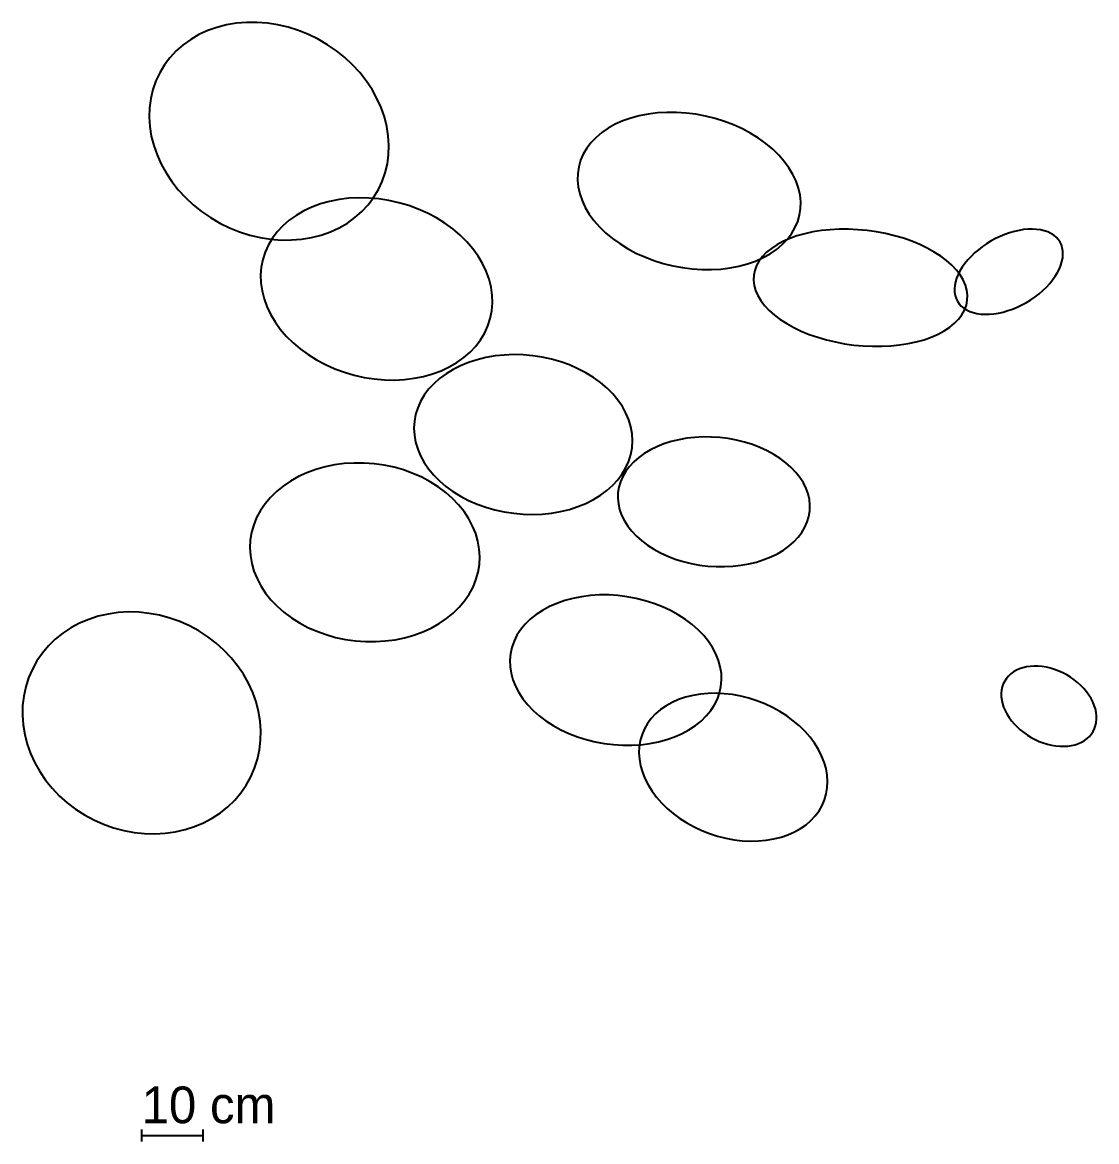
# Model space of a CAD drawing. Header units: metres. Extents: x -14155 to 24100, y -293944 to -274573.
# Drawn here: x -14155 to 3381, y -292849 to -274573 of the extents above; entities that cross this region are included whole.
import ezdxf

# ---------------------------------------------------------------- set-up
doc = ezdxf.new("R2010")
doc.units = ezdxf.units.M

msp = doc.modelspace()

# ---------------------------------------------------------------- linework, layer by layer
at = {"layer": 'LAYER'}
for p, q in [((-10978.86, -274654.06), (-11129.17, -274707.23)), ((-10822.07, -274613.79), (-10978.86, -274654.06)), ((-10660, -274586.74), (-10822.07, -274613.79)), ((-10493.89, -274573.1), (-10660, -274586.74)), ((-10324.98, -274572.99), (-10493.89, -274573.1)), ((-10154.58, -274586.39), (-10324.98, -274572.99)), ((-9983.98, -274613.22), (-10154.58, -274586.39)), ((-9814.47, -274653.26), (-9983.98, -274613.22)), ((-9647.35, -274706.22), (-9814.47, -274653.26)), ((-11405.85, -274850.57), (-11530.11, -274939.65)), ((-11271.87, -274772.9), (-11405.85, -274850.57)), ((-11129.17, -274707.23), (-11271.87, -274772.9)), ((-9483.89, -274771.68), (-9647.35, -274706.22)), ((-9325.33, -274849.16), (-9483.89, -274771.68)), ((-9172.87, -274938.05), (-9325.33, -274849.16)), ((-11643.71, -275039.46), (-11745.76, -275149.25)), ((-11530.11, -274939.65), (-11643.71, -275039.46)), ((-9027.69, -275037.69), (-9172.87, -274938.05)), ((-8890.88, -275147.31), (-9027.69, -275037.69)), ((-11745.76, -275149.25), (-11835.5, -275268.17)), ((-8763.49, -275266.08), (-8890.88, -275147.31)), ((-11912.25, -275395.32), (-11975.42, -275529.74)), ((-11835.5, -275268.17), (-11912.25, -275395.32)), ((-8646.48, -275393.11), (-8763.49, -275266.08)), ((-8540.75, -275527.41), (-8646.48, -275393.11)), ((-11975.42, -275529.74), (-12024.53, -275670.4)), ((-8447.1, -275667.97), (-8540.75, -275527.41)), ((-12024.53, -275670.4), (-12059.21, -275816.22)), ((-8366.24, -275813.72), (-8447.1, -275667.97)), ((-12059.21, -275816.22), (-12079.19, -275966.11)), ((-8298.78, -275963.55), (-8366.24, -275813.72)), ((-12079.19, -275966.11), (-12084.32, -276118.92)), ((-12084.32, -276118.92), (-12074.56, -276273.48)), ((-8245.25, -276116.31), (-8298.78, -275963.55)), ((-8206.05, -276270.86), (-8245.25, -276116.31)), ((-4223.51, -276135.41), (-4355.24, -276181.95)), ((-4084.53, -276097.92), (-4223.51, -276135.41)), ((-3939.35, -276069.78), (-4084.53, -276097.92)), ((-3789.09, -276051.2), (-3939.35, -276069.78)), ((-3634.89, -276042.32), (-3789.09, -276051.2)), ((-3477.91, -276043.21), (-3634.89, -276042.32)), ((-3319.36, -276053.87), (-3477.91, -276043.21)), ((-3160.44, -276074.2), (-3319.36, -276053.87)), ((-3002.36, -276104.06), (-3160.44, -276074.2)), ((-2846.32, -276143.22), (-3002.36, -276104.06)), ((-2693.51, -276191.39), (-2846.32, -276143.22)), ((-12074.56, -276273.48), (-12049.98, -276428.63)), ((-8181.48, -276426), (-8206.05, -276270.86)), ((-4593, -276300.75), (-4697.22, -276372.09)), ((-4478.72, -276237.21), (-4593, -276300.75)), ((-4355.24, -276181.95), (-4478.72, -276237.21)), ((-2545.1, -276248.18), (-2693.51, -276191.39)), ((-2402.21, -276313.18), (-2545.1, -276248.18)), ((-2265.93, -276385.89), (-2402.21, -276313.18)), ((-12049.98, -276428.63), (-12010.78, -276583.17)), ((-8171.72, -276580.57), (-8181.48, -276426)), ((-4790.59, -276450.69), (-4872.39, -276535.95)), ((-4697.22, -276372.09), (-4790.59, -276450.69)), ((-2137.3, -276465.75), (-2265.93, -276385.89)), ((-2017.3, -276552.16), (-2137.3, -276465.75)), ((-12010.78, -276583.17), (-11957.25, -276735.94)), ((-8176.85, -276733.37), (-8171.72, -276580.57)), ((-4942.01, -276627.23), (-4998.9, -276723.82)), ((-4872.39, -276535.95), (-4942.01, -276627.23)), ((-1906.83, -276644.46), (-2017.3, -276552.16)), ((-1806.75, -276741.94), (-1906.83, -276644.46)), ((-11957.25, -276735.94), (-11889.8, -276885.77)), ((-8196.83, -276883.26), (-8176.85, -276733.37)), ((-5042.64, -276825), (-5072.9, -276929.98)), ((-4998.9, -276723.82), (-5042.64, -276825)), ((-1717.81, -276843.87), (-1806.75, -276741.94)), ((-1640.69, -276949.47), (-1717.81, -276843.87)), ((-11889.8, -276885.77), (-11808.94, -277031.52)), ((-11808.94, -277031.52), (-11715.29, -277172.08)), ((-8280.61, -277169.75), (-8231.5, -277029.09)), ((-8231.5, -277029.09), (-8196.83, -276883.26)), ((-5089.44, -277037.98), (-5092.15, -277148.18)), ((-5072.9, -276929.98), (-5089.44, -277037.98)), ((-1575.98, -277057.93), (-1640.69, -276949.47)), ((-1524.16, -277168.43), (-1575.98, -277057.93)), ((-11715.29, -277172.08), (-11609.55, -277306.38)), ((-8343.78, -277304.16), (-8280.61, -277169.75)), ((-5092.15, -277148.18), (-5080.99, -277259.72)), ((-1485.64, -277280.14), (-1524.16, -277168.43)), ((-11609.55, -277306.38), (-11492.55, -277433.4)), ((-8420.53, -277431.32), (-8343.78, -277304.16)), ((-8343.78, -277304.16), (-8343.78, -277304.16)), ((-5080.99, -277259.72), (-5056.05, -277371.77)), ((-5056.05, -277371.77), (-5017.53, -277483.48)), ((-1460.71, -277392.19), (-1485.64, -277280.14)), ((-1449.55, -277503.73), (-1460.71, -277392.19)), ((-11492.55, -277433.4), (-11365.15, -277552.18)), ((-11365.15, -277552.18), (-11228.34, -277661.8)), ((-9428.53, -277589.56), (-9561.4, -277651.79)), ((-9287.63, -277537.49), (-9428.53, -277589.56)), ((-9139.78, -277495.98), (-9287.63, -277537.49)), ((-8986.09, -277465.34), (-9139.78, -277495.98)), ((-8827.74, -277445.82), (-8986.09, -277465.34)), ((-8665.94, -277437.55), (-8827.74, -277445.82)), ((-8501.91, -277440.61), (-8665.94, -277437.55)), ((-8612.33, -277660.02), (-8510.27, -277550.24)), ((-8510.27, -277550.24), (-8420.53, -277431.32)), ((-8336.9, -277454.96), (-8501.91, -277440.61)), ((-8172.17, -277480.5), (-8336.9, -277454.96)), ((-8008.97, -277517.04), (-8172.17, -277480.5)), ((-7848.55, -277564.29), (-8008.97, -277517.04)), ((-7692.12, -277621.9), (-7848.55, -277564.29)), ((-5017.53, -277483.48), (-4965.72, -277593.98)), ((-4965.72, -277593.98), (-4901, -277702.44)), ((-1452.25, -277613.93), (-1449.55, -277503.73)), ((-11228.34, -277661.8), (-11083.16, -277761.44)), ((-11083.16, -277761.44), (-10930.71, -277850.33)), ((-9685.23, -277723.72), (-9799.08, -277804.79)), ((-9561.4, -277651.79), (-9685.23, -277723.72)), ((-8850.18, -277848.92), (-8725.92, -277759.84)), ((-8725.92, -277759.84), (-8612.33, -277660.02)), ((-7540.88, -277689.43), (-7692.12, -277621.9)), ((-7395.98, -277766.36), (-7540.88, -277689.43)), ((-7258.52, -277852.12), (-7395.98, -277766.36)), ((-4901, -277702.44), (-4823.88, -277808.04)), ((-1499.05, -277826.92), (-1468.79, -277721.93)), ((-1468.79, -277721.93), (-1452.25, -277613.93)), ((-1468.79, -277721.93), (-1468.79, -277721.93)), ((-10930.71, -277850.33), (-10772.15, -277927.8)), ((-10772.15, -277927.8), (-10608.69, -277993.27)), ((-9902.08, -277894.38), (-9993.44, -277991.82)), ((-9799.08, -277804.79), (-9902.08, -277894.38)), ((-9126.86, -277992.26), (-8984.17, -277926.59)), ((-8984.17, -277926.59), (-8850.18, -277848.92)), ((-7129.54, -277946.03), (-7258.52, -277852.12)), ((-7010.03, -278047.4), (-7129.54, -277946.03)), ((-4823.88, -277808.04), (-4734.94, -277909.97)), ((-4734.94, -277909.97), (-4634.86, -278007.45)), ((-1599.69, -278024.68), (-1542.79, -277928.09)), ((-1542.79, -277928.09), (-1499.05, -277826.92)), ((-966.96, -277959.13), (-1111.16, -277973.87)), ((-819, -277951.61), (-966.96, -277959.13)), ((-668.41, -277951.36), (-819, -277951.61)), ((-516.33, -277958.39), (-668.41, -277951.36)), ((-363.93, -277972.63), (-516.33, -277958.39)), ((-212.36, -277993.98), (-363.93, -277972.63)), ((2114.65, -277968.81), (2038.24, -277985.92)), ((2189.77, -277956.85), (2114.65, -277968.81)), ((2263.04, -277950.11), (2189.77, -277956.85)), ((2333.9, -277948.66), (2263.04, -277950.11)), ((2401.81, -277952.5), (2333.9, -277948.66)), ((2466.25, -277961.6), (2401.81, -277952.5)), ((2526.73, -277975.9), (2466.25, -277961.6)), ((-10608.69, -277993.27), (-10441.56, -278046.22)), ((-10441.56, -278046.22), (-10272.06, -278086.27)), ((-10272.06, -278086.27), (-10101.45, -278113.09)), ((-10072.48, -278096.37), (-10138.58, -278207.22)), ((-10101.45, -278113.09), (-9931.05, -278126.5)), ((-9993.44, -277991.82), (-10072.48, -278096.37)), ((-9931.05, -278126.5), (-9762.15, -278126.39)), ((-9762.15, -278126.39), (-9596.03, -278112.75)), ((-9596.03, -278112.75), (-9433.96, -278085.7)), ((-9433.96, -278085.7), (-9277.17, -278045.43)), ((-9277.17, -278045.43), (-9126.86, -277992.26)), ((-6900.9, -278155.45), (-7010.03, -278047.4)), ((-6802.97, -278269.36), (-6900.9, -278155.45)), ((-4634.86, -278007.45), (-4524.4, -278099.75)), ((-4524.4, -278099.75), (-4404.39, -278186.16)), ((-1738.87, -278149.95), (-1839.06, -278203.77)), ((-1751.1, -278201.22), (-1669.3, -278115.96)), ((-1629.06, -278101.89), (-1738.87, -278149.95)), ((-1669.3, -278115.96), (-1599.69, -278024.68)), ((-1510.45, -278059.96), (-1629.06, -278101.89)), ((-1383.94, -278024.47), (-1510.45, -278059.96)), ((-1250.51, -277995.7), (-1383.94, -278024.47)), ((-1111.16, -277973.87), (-1250.51, -277995.7)), ((-62.78, -278022.28), (-212.36, -277993.98)), ((83.68, -278057.32), (-62.78, -278022.28)), ((225.9, -278098.82), (83.68, -278057.32)), ((362.8, -278146.47), (225.9, -278098.82)), ((493.33, -278199.91), (362.8, -278146.47)), ((1657.41, -278142.67), (1585.55, -278186.59)), ((1731.46, -278102.56), (1657.41, -278142.67)), ((1807.16, -278066.58), (1731.46, -278102.56)), ((1883.91, -278034.99), (1807.16, -278066.58)), ((1961.13, -278008.03), (1883.91, -278034.99)), ((2038.24, -277985.92), (1961.13, -278008.03)), ((2582.8, -277995.28), (2526.73, -277975.9)), ((2634.02, -278019.6), (2582.8, -277995.28)), ((2680, -278048.67), (2634.02, -278019.6)), ((2720.4, -278082.27), (2680, -278048.67)), ((2754.9, -278120.15), (2720.4, -278082.27)), ((2783.25, -278162.02), (2754.9, -278120.15)), ((-10191.26, -278323.53), (-10230.1, -278444.42)), ((-10138.58, -278207.22), (-10191.26, -278323.53)), ((-6717, -278388.25), (-6802.97, -278269.36)), ((-4404.39, -278186.16), (-4275.76, -278266.02)), ((-4275.76, -278266.02), (-4139.48, -278338.73)), ((-4139.48, -278338.73), (-3996.59, -278403.73)), ((-2007.56, -278327.02), (-2074.6, -278395.51)), ((-1928.85, -278262.94), (-2007.56, -278327.02)), ((-1948.69, -278351.16), (-1844.47, -278279.82)), ((-1839.06, -278203.77), (-1928.85, -278262.94)), ((-1844.47, -278279.82), (-1751.1, -278201.22)), ((616.51, -278258.73), (493.33, -278199.91)), ((731.39, -278322.49), (616.51, -278258.73)), ((837.1, -278390.69), (731.39, -278322.49)), ((1388.51, -278337.78), (1330.68, -278393.37)), ((1450.58, -278284.51), (1388.51, -278337.78)), ((1516.43, -278233.99), (1450.58, -278284.51)), ((1585.55, -278186.59), (1516.43, -278233.99)), ((2805.23, -278207.55), (2783.25, -278162.02)), ((2820.67, -278256.41), (2805.23, -278207.55)), ((2829.46, -278308.22), (2820.67, -278256.41)), ((2831.52, -278362.58), (2829.46, -278308.22)), ((-10230.1, -278444.42), (-10254.81, -278568.97)), ((-6643.63, -278511.24), (-6717, -278388.25)), ((-6583.43, -278637.37), (-6643.63, -278511.24)), ((-3996.59, -278403.73), (-3848.18, -278460.52)), ((-3848.18, -278460.52), (-3695.38, -278508.69)), ((-3695.38, -278508.69), (-3539.34, -278547.85)), ((-2457.17, -278553.99), (-2318.19, -278516.5)), ((-2318.19, -278516.5), (-2186.46, -278469.96)), ((-2186.46, -278469.96), (-2062.98, -278414.7)), ((-2129.45, -278467.89), (-2171.69, -278543.61)), ((-2074.6, -278395.51), (-2129.45, -278467.89)), ((-2062.98, -278414.7), (-1948.69, -278351.16)), ((932.84, -278462.82), (837.1, -278390.69)), ((1017.88, -278538.33), (932.84, -278462.82)), ((1229.48, -278509.84), (1186.87, -278569.83)), ((1277.53, -278450.87), (1229.48, -278509.84)), ((1330.68, -278393.37), (1277.53, -278450.87)), ((2797.48, -278536.79), (2815.47, -278477.3)), ((2815.47, -278477.3), (2826.85, -278419.09)), ((2826.85, -278419.09), (2831.52, -278362.58)), ((-10254.81, -278568.97), (-10265.2, -278696.24)), ((-10265.2, -278696.24), (-10261.19, -278825.24)), ((-6536.86, -278765.69), (-6583.43, -278637.37)), ((-3539.34, -278547.85), (-3381.26, -278577.71)), ((-3381.26, -278577.71), (-3222.34, -278598.04)), ((-3222.34, -278598.04), (-3063.78, -278608.7)), ((-3063.78, -278608.7), (-2906.81, -278609.59)), ((-2906.81, -278609.59), (-2752.6, -278600.71)), ((-2752.6, -278600.71), (-2602.34, -278582.13)), ((-2602.34, -278582.13), (-2457.17, -278553.99)), ((-2217.18, -278702.75), (-2220.08, -278784.96)), ((-2201.01, -278622.1), (-2217.18, -278702.75)), ((-2171.69, -278543.61), (-2201.01, -278622.1)), ((1091.57, -278616.65), (1017.88, -278538.33)), ((1153.35, -278697.17), (1091.57, -278616.65)), ((1119.28, -278691.05), (1094.81, -278751.35)), ((1150.05, -278630.39), (1119.28, -278691.05)), ((1186.87, -278569.83), (1150.05, -278630.39)), ((1202.75, -278779.3), (1153.35, -278697.17)), ((2705.41, -278718.31), (2742.24, -278657.76)), ((2742.24, -278657.76), (2773, -278597.09)), ((2773, -278597.09), (2797.48, -278536.79)), ((-10261.19, -278825.24), (-10242.82, -278955)), ((-6504.26, -278895.23), (-6536.86, -278765.69)), ((-2220.08, -278784.96), (-2209.69, -278868.1)), ((-2209.69, -278868.1), (-2186.08, -278951.53)), ((1065.44, -278869.06), (1060.76, -278925.56)), ((1076.81, -278810.84), (1065.44, -278869.06)), ((1094.81, -278751.35), (1076.81, -278810.84)), ((1239.39, -278862.39), (1202.75, -278779.3)), ((1263, -278945.83), (1239.39, -278862.39)), ((2561.6, -278894.77), (2614.75, -278837.27)), ((2614.75, -278837.27), (2662.81, -278778.3)), ((2662.81, -278778.3), (2705.41, -278718.31)), ((-10242.82, -278955), (-10210.23, -279084.54)), ((-6485.89, -279024.99), (-6504.26, -278895.23)), ((-6481.89, -279153.99), (-6485.89, -279024.99)), ((-2186.08, -278951.53), (-2149.44, -279034.63)), ((-2149.44, -279034.63), (-2100.04, -279116.75)), ((1060.76, -278925.56), (1062.82, -278979.92)), ((1062.82, -278979.92), (1071.61, -279031.73)), ((1071.61, -279031.73), (1087.05, -279080.59)), ((1273.39, -279028.96), (1263, -278945.83)), ((1270.49, -279111.17), (1273.39, -279028.96)), ((2306.74, -279101.55), (2375.85, -279054.15)), ((2375.85, -279054.15), (2441.7, -279003.63)), ((2441.7, -279003.63), (2503.77, -278950.37)), ((2503.77, -278950.37), (2561.6, -278894.77)), ((-10210.23, -279084.54), (-10163.65, -279212.86)), ((-10163.65, -279212.86), (-10103.45, -279338.99)), ((-6492.28, -279281.25), (-6481.89, -279153.99)), ((-2100.04, -279116.75), (-2038.26, -279197.28)), ((-2038.26, -279197.28), (-1964.57, -279275.59)), ((1087.05, -279080.59), (1109.03, -279126.12)), ((1109.03, -279126.12), (1109.03, -279126.12)), ((1109.03, -279126.12), (1137.38, -279167.99)), ((1137.38, -279167.99), (1171.89, -279205.87)), ((1171.89, -279205.87), (1212.28, -279239.47)), ((1212.28, -279239.47), (1258.27, -279268.54)), ((1225, -279270.32), (1254.32, -279191.83)), ((1254.32, -279191.83), (1270.49, -279111.17)), ((1270.49, -279111.17), (1270.49, -279111.17)), ((2008.38, -279253.15), (2085.13, -279221.57)), ((2085.13, -279221.57), (2160.82, -279185.58)), ((2160.82, -279185.58), (2234.88, -279145.48)), ((2234.88, -279145.48), (2306.74, -279101.55)), ((-10103.45, -279338.99), (-10030.09, -279461.98)), ((-6555.83, -279526.7), (-6516.99, -279405.81)), ((-6516.99, -279405.81), (-6492.28, -279281.25)), ((-6516.99, -279405.81), (-6516.99, -279405.81)), ((-1964.57, -279275.59), (-1879.53, -279351.11)), ((-1879.53, -279351.11), (-1783.79, -279423.24)), ((-1783.79, -279423.24), (-1678.08, -279491.44)), ((1060.87, -279486.91), (1127.9, -279418.42)), ((1127.9, -279418.42), (1182.75, -279346.04)), ((1182.75, -279346.04), (1225, -279270.32)), ((1258.27, -279268.54), (1309.49, -279292.86)), ((1309.49, -279292.86), (1365.55, -279312.24)), ((1365.55, -279312.24), (1426.03, -279326.54)), ((1426.03, -279326.54), (1490.47, -279335.64)), ((1490.47, -279335.64), (1558.38, -279339.48)), ((1558.38, -279339.48), (1629.24, -279338.03)), ((1629.24, -279338.03), (1702.51, -279331.29)), ((1702.51, -279331.29), (1777.64, -279319.33)), ((1777.64, -279319.33), (1854.05, -279302.22)), ((1854.05, -279302.22), (1931.15, -279280.11)), ((1931.15, -279280.11), (2008.38, -279253.15)), ((-10030.09, -279461.98), (-9944.12, -279580.87)), ((-9944.12, -279580.87), (-9846.19, -279694.78)), ((-6608.5, -279643.01), (-6555.83, -279526.7)), ((-1678.08, -279491.44), (-1563.2, -279555.19)), ((-1563.2, -279555.19), (-1440.02, -279614.01)), ((-1440.02, -279614.01), (-1309.49, -279667.45)), ((792.18, -279663.98), (892.37, -279610.15)), ((892.37, -279610.15), (982.16, -279550.98)), ((982.16, -279550.98), (1060.87, -279486.91)), ((-9846.19, -279694.78), (-9737.06, -279802.83)), ((-6753.64, -279858.41), (-6674.61, -279753.86)), ((-6674.61, -279753.86), (-6608.5, -279643.01)), ((-1309.49, -279667.45), (-1172.59, -279715.1)), ((-1172.59, -279715.1), (-1030.37, -279756.61)), ((-1030.37, -279756.61), (-883.91, -279791.64)), ((-883.91, -279791.64), (-734.33, -279819.94)), ((303.82, -279818.22), (437.25, -279789.45)), ((437.25, -279789.45), (563.76, -279753.97)), ((563.76, -279753.97), (682.37, -279712.04)), ((682.37, -279712.04), (792.18, -279663.98)), ((-9737.06, -279802.83), (-9617.55, -279904.2)), ((-9617.55, -279904.2), (-9488.57, -279998.11)), ((-6948.01, -280045.44), (-6845.01, -279955.85)), ((-6845.01, -279955.85), (-6753.64, -279858.41)), ((-734.33, -279819.94), (-582.76, -279841.3)), ((-582.76, -279841.3), (-430.36, -279855.54)), ((-430.36, -279855.54), (-278.28, -279862.56)), ((-278.28, -279862.56), (-127.69, -279862.31)), ((-127.69, -279862.31), (20.27, -279854.79)), ((20.27, -279854.79), (164.47, -279840.06)), ((164.47, -279840.06), (303.82, -279818.22)), ((-9488.57, -279998.11), (-9351.11, -280083.86)), ((-9351.11, -280083.86), (-9206.2, -280160.8)), ((-9206.2, -280160.8), (-9054.96, -280228.32)), ((-7185.68, -280198.44), (-7061.85, -280126.51)), ((-7061.85, -280126.51), (-6948.01, -280045.44)), ((-6870.01, -280125.22), (-7001.3, -280178.63)), ((-6731.93, -280080.77), (-6870.01, -280125.22)), ((-6588.12, -280045.62), (-6731.93, -280080.77)), ((-6439.66, -280020.04), (-6588.12, -280045.62)), ((-6287.7, -280004.22), (-6439.66, -280020.04)), ((-6133.38, -279998.28), (-6287.7, -280004.22)), ((-5977.88, -280002.26), (-6133.38, -279998.28)), ((-5822.38, -280016.14), (-5977.88, -280002.26)), ((-5668.07, -280039.81), (-5822.38, -280016.14)), ((-5516.12, -280073.09), (-5668.07, -280039.81)), ((-5367.69, -280115.73), (-5516.12, -280073.09)), ((-5223.9, -280167.4), (-5367.69, -280115.73)), ((-9054.96, -280228.32), (-8898.54, -280285.93)), ((-8898.54, -280285.93), (-8738.12, -280333.19)), ((-8738.12, -280333.19), (-8574.92, -280369.72)), ((-7607.31, -280354.25), (-7459.45, -280312.74)), ((-7459.45, -280312.74), (-7318.55, -280260.67)), ((-7239.58, -280310.64), (-7344.76, -280388.23)), ((-7318.55, -280260.67), (-7185.68, -280198.44)), ((-7124.8, -280240.59), (-7239.58, -280310.64)), ((-7001.3, -280178.63), (-7124.8, -280240.59)), ((-5085.86, -280227.71), (-5223.9, -280167.4)), ((-4954.61, -280296.2), (-5085.86, -280227.71)), ((-4831.15, -280372.35), (-4954.61, -280296.2)), ((-8574.92, -280369.72), (-8410.19, -280395.27)), ((-8410.19, -280395.27), (-8245.18, -280409.62)), ((-8245.18, -280409.62), (-8081.15, -280412.68)), ((-8081.15, -280412.68), (-7919.34, -280404.41)), ((-7919.34, -280404.41), (-7761, -280384.89)), ((-7761, -280384.89), (-7607.31, -280354.25)), ((-7439.55, -280472.78), (-7523.21, -280563.65)), ((-7344.76, -280388.23), (-7439.55, -280472.78)), ((-4716.42, -280455.58), (-4831.15, -280372.35)), ((-4611.29, -280545.25), (-4716.42, -280455.58)), ((-7595.11, -280660.14), (-7654.71, -280761.52)), ((-7523.21, -280563.65), (-7595.11, -280660.14)), ((-4516.57, -280640.69), (-4611.29, -280545.25)), ((-4432.97, -280741.16), (-4516.57, -280640.69)), ((-7701.55, -280867.01), (-7735.27, -280975.82)), ((-7654.71, -280761.52), (-7701.55, -280867.01)), ((-4361.14, -280845.91), (-4432.97, -280741.16)), ((-4301.61, -280954.13), (-4361.14, -280845.91)), ((-7735.27, -280975.82), (-7755.62, -281087.12)), ((-4254.84, -281065.01), (-4301.61, -280954.13)), ((-4221.19, -281177.69), (-4254.84, -281065.01)), ((-7755.62, -281087.12), (-7762.45, -281200.06)), ((-7762.45, -281200.06), (-7755.7, -281313.78)), ((-4200.91, -281291.32), (-4221.19, -281177.69)), ((-7755.7, -281313.78), (-7735.42, -281427.41)), ((-7735.42, -281427.41), (-7701.77, -281540.09)), ((-4200.98, -281517.98), (-4194.16, -281405.04)), ((-4194.16, -281405.04), (-4200.91, -281291.32)), ((-3563.68, -281418.62), (-3683.54, -281456.83)), ((-3438.51, -281387.88), (-3563.68, -281418.62)), ((-3308.99, -281364.87), (-3438.51, -281387.88)), ((-3176.11, -281349.74), (-3308.99, -281364.87)), ((-3040.88, -281342.61), (-3176.11, -281349.74)), ((-2904.33, -281343.54), (-3040.88, -281342.61)), ((-2767.49, -281352.53), (-2904.33, -281343.54)), ((-2631.42, -281369.5), (-2767.49, -281352.53)), ((-2497.14, -281394.32), (-2631.42, -281369.5)), ((-2365.68, -281426.8), (-2497.14, -281394.32)), ((-2238.03, -281466.71), (-2365.68, -281426.8)), ((-7701.77, -281540.09), (-7655, -281650.97)), ((-4221.34, -281629.27), (-4200.98, -281517.98)), ((-4200.98, -281517.98), (-4200.98, -281517.98)), ((-4002.47, -281613.17), (-4092.52, -281677.86)), ((-3903.78, -281554.48), (-4002.47, -281613.17)), ((-3797.2, -281502.23), (-3903.78, -281554.48)), ((-3683.54, -281456.83), (-3797.2, -281502.23)), ((-2115.18, -281513.73), (-2238.03, -281466.71)), ((-1998.04, -281567.5), (-2115.18, -281513.73)), ((-1887.52, -281627.62), (-1998.04, -281567.5)), ((-1784.46, -281693.63), (-1887.52, -281627.62)), ((-9058.93, -281799.72), (-9214.78, -281831.84)), ((-8899.32, -281778.45), (-9058.93, -281799.72)), ((-8737.16, -281768.19), (-8899.32, -281778.45)), ((-8573.68, -281769.04), (-8737.16, -281768.19)), ((-8410.14, -281780.97), (-8573.68, -281769.04)), ((-8247.78, -281803.91), (-8410.14, -281780.97)), ((-8087.83, -281837.67), (-8247.78, -281803.91)), ((-7655, -281650.97), (-7595.47, -281759.19)), ((-7595.47, -281759.19), (-7523.63, -281863.94)), ((-4301.9, -281843.58), (-4255.06, -281738.09)), ((-4255.06, -281738.09), (-4221.34, -281629.27)), ((-4173.25, -281748.06), (-4244.03, -281823.23)), ((-4092.52, -281677.86), (-4173.25, -281748.06)), ((-1689.64, -281765.03), (-1784.46, -281693.63)), ((-1603.78, -281841.27), (-1689.64, -281765.03)), ((-9648.12, -281990.52), (-9777.49, -282062.84)), ((-9510.5, -281927.61), (-9648.12, -281990.52)), ((-9365.69, -281874.58), (-9510.5, -281927.61)), ((-9214.78, -281831.84), (-9365.69, -281874.58)), ((-7931.51, -281881.99), (-8087.83, -281837.67)), ((-7780.01, -281936.55), (-7931.51, -281881.99)), ((-7634.48, -282000.93), (-7780.01, -281936.55)), ((-7523.63, -281863.94), (-7440.04, -281964.41)), ((-7440.04, -281964.41), (-7345.31, -282059.85)), ((-4433.4, -282041.45), (-4361.5, -281944.96)), ((-4353.71, -281986.16), (-4391.77, -282072.69)), ((-4361.5, -281944.96), (-4301.9, -281843.58)), ((-4304.34, -281902.8), (-4353.71, -281986.16)), ((-4244.03, -281823.23), (-4304.34, -281902.8)), ((-1527.54, -281921.77), (-1603.78, -281841.27)), ((-1461.49, -282005.93), (-1527.54, -281921.77)), ((-9897.63, -282144.01), (-10007.62, -282233.42)), ((-9777.49, -282062.84), (-9897.63, -282144.01)), ((-7496.03, -282074.63), (-7634.48, -282000.93)), ((-7365.71, -282157.09), (-7496.03, -282074.63)), ((-7244.52, -282247.69), (-7365.71, -282157.09)), ((-7345.31, -282059.85), (-7240.19, -282149.52)), ((-7240.19, -282149.52), (-7125.46, -282232.75)), ((-4611.84, -282216.87), (-4517.06, -282132.32)), ((-4517.06, -282132.32), (-4433.4, -282041.45)), ((-4418.22, -282161.72), (-4432.88, -282252.57)), ((-4391.77, -282072.69), (-4418.22, -282161.72)), ((-1406.14, -282093.09), (-1461.49, -282005.93)), ((-1361.91, -282182.61), (-1406.14, -282093.09)), ((-10106.64, -282330.38), (-10193.92, -282434.16)), ((-10007.62, -282233.42), (-10106.64, -282330.38)), ((-7133.38, -282345.74), (-7244.52, -282247.69)), ((-7033.13, -282450.49), (-7133.38, -282345.74)), ((-7125.46, -282232.75), (-7002, -282308.9)), ((-7002, -282308.9), (-6870.75, -282377.39)), ((-4831.8, -282364.51), (-4717.02, -282294.46)), ((-4717.02, -282294.46), (-4611.84, -282216.87)), ((-4432.88, -282252.57), (-4435.61, -282344.56)), ((-4435.61, -282344.56), (-4426.41, -282436.98)), ((-1329.14, -282273.78), (-1361.91, -282182.61)), ((-1308.07, -282365.93), (-1329.14, -282273.78)), ((-10193.92, -282434.16), (-10268.8, -282543.97)), ((-6944.54, -282561.15), (-7033.13, -282450.49)), ((-6870.75, -282377.39), (-6732.7, -282437.7)), ((-6732.7, -282437.7), (-6588.92, -282489.37)), ((-6588.92, -282489.37), (-6440.49, -282532.01)), ((-6440.49, -282532.01), (-6288.54, -282565.29)), ((-5368.49, -282559.47), (-5224.68, -282524.32)), ((-5224.68, -282524.32), (-5086.6, -282479.88)), ((-5086.6, -282479.88), (-4955.31, -282426.47)), ((-4955.31, -282426.47), (-4831.8, -282364.51)), ((-4426.41, -282436.98), (-4405.34, -282529.13)), ((-4405.34, -282529.13), (-4372.57, -282620.31)), ((-1298.87, -282458.35), (-1308.07, -282365.93)), ((-1301.61, -282550.34), (-1298.87, -282458.35)), ((-10330.71, -282658.97), (-10379.19, -282778.29)), ((-10268.8, -282543.97), (-10330.71, -282658.97)), ((-6868.28, -282676.86), (-6944.54, -282561.15)), ((-6804.94, -282796.76), (-6868.28, -282676.86)), ((-6288.54, -282565.29), (-6134.23, -282588.96)), ((-6134.23, -282588.96), (-5978.73, -282602.84)), ((-5978.73, -282602.84), (-5823.23, -282606.82)), ((-5823.23, -282606.82), (-5668.91, -282600.88)), ((-5668.91, -282600.88), (-5516.94, -282585.06)), ((-5516.94, -282585.06), (-5368.49, -282559.47)), ((-4372.57, -282620.31), (-4328.34, -282709.82)), ((-4328.34, -282709.82), (-4272.99, -282796.99)), ((-1342.71, -282730.22), (-1316.26, -282641.19)), ((-1316.26, -282641.19), (-1301.61, -282550.34)), ((-1301.61, -282550.34), (-1301.61, -282550.34)), ((-10413.85, -282901.02), (-10434.44, -283026.23)), ((-10379.19, -282778.29), (-10413.85, -282901.02)), ((-6754.98, -282919.93), (-6804.94, -282796.76)), ((-4272.99, -282796.99), (-4206.95, -282881.14)), ((-4206.95, -282881.14), (-4130.7, -282961.64)), ((-1490.45, -282979.69), (-1430.14, -282900.12)), ((-1430.14, -282900.12), (-1380.77, -282816.75)), ((-1380.77, -282816.75), (-1342.71, -282730.22)), ((-10434.44, -283026.23), (-10440.81, -283152.96)), ((-6718.8, -283045.42), (-6754.98, -282919.93)), ((-6696.67, -283172.3), (-6718.8, -283045.42)), ((-4130.7, -282961.64), (-4044.84, -283037.89)), ((-4044.84, -283037.89), (-3950.02, -283109.28)), ((-1641.96, -283125.06), (-1561.24, -283054.86)), ((-1561.24, -283054.86), (-1490.45, -282979.69)), ((-10440.81, -283152.96), (-10432.89, -283280.24)), ((-6688.75, -283299.58), (-6696.67, -283172.3)), ((-3950.02, -283109.28), (-3846.96, -283175.29)), ((-3846.96, -283175.29), (-3736.44, -283235.41)), ((-3736.44, -283235.41), (-3619.31, -283289.19)), ((-1937.28, -283300.68), (-1830.7, -283248.44)), ((-1830.7, -283248.44), (-1732.01, -283189.75)), ((-1732.01, -283189.75), (-1641.96, -283125.06)), ((-10432.89, -283280.24), (-10410.76, -283407.11)), ((-10410.76, -283407.11), (-10374.58, -283532.61)), ((-6715.71, -283551.52), (-6695.11, -283426.31)), ((-6695.11, -283426.31), (-6688.75, -283299.58)), ((-6695.11, -283426.31), (-6695.11, -283426.31)), ((-3619.31, -283289.19), (-3496.45, -283336.21)), ((-3496.45, -283336.21), (-3368.81, -283376.11)), ((-3368.81, -283376.11), (-3237.34, -283408.6)), ((-3237.34, -283408.6), (-3103.06, -283433.42)), ((-3103.06, -283433.42), (-2966.99, -283450.39)), ((-2966.99, -283450.39), (-2830.16, -283459.37)), ((-2693.6, -283460.3), (-2558.37, -283453.18)), ((-2558.37, -283453.18), (-2425.5, -283438.05)), ((-2425.5, -283438.05), (-2295.98, -283415.03)), ((-2295.98, -283415.03), (-2170.81, -283384.3)), ((-2170.81, -283384.3), (-2050.94, -283346.08)), ((-2050.94, -283346.08), (-1937.28, -283300.68)), ((-10374.58, -283532.61), (-10324.62, -283655.78)), ((-6750.37, -283674.25), (-6715.71, -283551.52)), ((-2830.16, -283459.37), (-2693.6, -283460.3)), ((-10324.62, -283655.78), (-10261.27, -283775.68)), ((-10261.27, -283775.68), (-10185.01, -283891.39)), ((-6860.76, -283908.57), (-6798.85, -283793.57)), ((-6798.85, -283793.57), (-6750.37, -283674.25)), ((-10185.01, -283891.39), (-10096.42, -284002.05)), ((-10096.42, -284002.05), (-9996.18, -284106.8)), ((-6935.64, -284018.38), (-6860.76, -283908.57)), ((-5166.83, -283977.93), (-5302, -284014.38)), ((-5026.35, -283950.39), (-5166.83, -283977.93)), ((-4881.63, -283931.99), (-5026.35, -283950.39)), ((-4733.78, -283922.84), (-4881.63, -283931.99)), ((-4583.92, -283923.04), (-4733.78, -283922.84)), ((-4433.19, -283932.57), (-4583.92, -283923.04)), ((-4282.73, -283951.36), (-4433.19, -283932.57)), ((-4133.7, -283979.27), (-4282.73, -283951.36)), ((-3987.22, -284016.09), (-4133.7, -283979.27)), ((-9996.18, -284106.8), (-9885.04, -284204.85)), ((-7121.94, -284219.12), (-7022.92, -284122.16)), ((-7022.92, -284122.16), (-6935.64, -284018.38)), ((-5665.64, -284174.14), (-5769.81, -284242.84)), ((-5552.36, -284112.86), (-5665.64, -284174.14)), ((-5430.84, -284059.47), (-5552.36, -284112.86)), ((-5302, -284014.38), (-5430.84, -284059.47)), ((-3844.42, -284061.53), (-3987.22, -284016.09)), ((-3706.37, -284115.26), (-3844.42, -284061.53)), ((-3574.13, -284176.86), (-3706.37, -284115.26)), ((-3448.71, -284245.86), (-3574.13, -284176.86)), ((-13072.56, -284320.5), (-13221.31, -284383.52)), ((-12917.24, -284270.35), (-13072.56, -284320.5)), ((-12756.52, -284233.46), (-12917.24, -284270.35)), ((-12591.64, -284210.1), (-12756.52, -284233.46)), ((-12423.84, -284200.47), (-12591.64, -284210.1)), ((-12254.4, -284204.62), (-12423.84, -284200.47)), ((-12084.61, -284222.53), (-12254.4, -284204.62)), ((-11915.76, -284254.06), (-12084.61, -284222.53)), ((-11749.15, -284298.97), (-11915.76, -284254.06)), ((-11586.03, -284356.91), (-11749.15, -284298.97)), ((-11427.64, -284427.46), (-11586.03, -284356.91)), ((-9885.04, -284204.85), (-9763.85, -284295.45)), ((-9763.85, -284295.45), (-9633.53, -284377.91)), ((-7352.07, -284389.7), (-7231.93, -284308.53)), ((-7231.93, -284308.53), (-7121.94, -284219.12)), ((-5864.1, -284318.44), (-5947.77, -284400.37)), ((-5769.81, -284242.84), (-5864.1, -284318.44)), ((-3331.05, -284321.73), (-3448.71, -284245.86)), ((-3222.06, -284403.91), (-3331.05, -284321.73)), ((-13494.6, -284546.18), (-13617.07, -284644.58)), ((-13362.34, -284458.94), (-13494.6, -284546.18)), ((-13221.31, -284383.52), (-13362.34, -284458.94)), ((-11275.2, -284510.07), (-11427.64, -284427.46)), ((-11129.87, -284604.11), (-11275.2, -284510.07)), ((-9633.53, -284377.91), (-9495.08, -284451.61)), ((-9495.08, -284451.61), (-9349.55, -284515.99)), ((-9349.55, -284515.99), (-9198.05, -284570.54)), ((-7763.87, -284577.95), (-7619.06, -284524.93)), ((-7619.06, -284524.93), (-7481.44, -284462.02)), ((-7481.44, -284462.02), (-7352.07, -284389.7)), ((-6020.19, -284488), (-6080.8, -284580.67)), ((-5947.77, -284400.37), (-6020.19, -284488)), ((-3122.57, -284491.77), (-3222.06, -284403.91)), ((-3033.32, -284584.63), (-3122.57, -284491.77)), ((-13617.07, -284644.58), (-13728.82, -284753.38)), ((-10992.74, -284708.87), (-11129.87, -284604.11)), ((-10864.86, -284823.55), (-10992.74, -284708.87)), ((-9198.05, -284570.54), (-9041.73, -284614.87)), ((-9041.73, -284614.87), (-8881.78, -284648.63)), ((-8881.78, -284648.63), (-8719.42, -284671.57)), ((-8719.42, -284671.57), (-8555.88, -284683.5)), ((-8555.88, -284683.5), (-8392.4, -284684.35)), ((-8392.4, -284684.35), (-8230.24, -284674.09)), ((-8230.24, -284674.09), (-8070.63, -284652.82)), ((-8070.63, -284652.82), (-7914.77, -284620.69)), ((-7914.77, -284620.69), (-7763.87, -284577.95)), ((-6129.16, -284677.66), (-6164.89, -284778.25)), ((-6080.8, -284580.67), (-6129.16, -284677.66)), ((-2955.01, -284681.79), (-3033.32, -284584.63)), ((-2888.23, -284782.51), (-2955.01, -284681.79)), ((-13829, -284871.77), (-13916.84, -284998.84)), ((-13728.82, -284753.38), (-13829, -284871.77)), ((-10747.21, -284947.27), (-10864.86, -284823.55)), ((-6187.71, -284881.66), (-6197.46, -284987.12)), ((-6164.89, -284778.25), (-6187.71, -284881.66)), ((-2833.48, -284886.02), (-2888.23, -284782.51)), ((-2791.18, -284991.54), (-2833.48, -284886.02)), ((-13916.84, -284998.84), (-13991.69, -285133.62)), ((-10640.69, -285079.1), (-10747.21, -284947.27)), ((-10546.09, -285218.03), (-10640.69, -285079.1)), ((-6197.46, -284987.12), (-6194.05, -285093.81)), ((-6194.05, -285093.81), (-6177.53, -285200.92)), ((-2761.65, -285098.26), (-2791.18, -284991.54)), ((-2745.12, -285205.38), (-2761.65, -285098.26)), ((2235.65, -285096.54), (2177.22, -285110.04)), ((2296.89, -285087.93), (2235.65, -285096.54)), ((2360.44, -285084.28), (2296.89, -285087.93)), ((2425.85, -285085.61), (2360.44, -285084.28)), ((2492.6, -285091.91), (2425.85, -285085.61)), ((2560.18, -285103.14), (2492.6, -285091.91)), ((-14052.96, -285275.09), (-14100.2, -285422.16)), ((-13991.69, -285133.62), (-14052.96, -285275.09)), ((-10464.15, -285363.01), (-10546.09, -285218.03)), ((-6177.53, -285200.92), (-6148, -285307.64)), ((-2741.72, -285312.07), (-2745.12, -285205.38)), ((1941.57, -285246.04), (1908.26, -285285.48)), ((1979.91, -285210.34), (1941.57, -285246.04)), ((2022.99, -285178.67), (1979.91, -285210.34)), ((2070.48, -285151.26), (2022.99, -285178.67)), ((2122.02, -285128.33), (2070.48, -285151.26)), ((2177.22, -285110.04), (2122.02, -285128.33)), ((2628.09, -285119.2), (2560.18, -285103.14)), ((2695.81, -285139.99), (2628.09, -285119.2)), ((2762.82, -285165.33), (2695.81, -285139.99)), ((2828.61, -285195.04), (2762.82, -285165.33)), ((2892.68, -285228.89), (2828.61, -285195.04)), ((2954.54, -285266.62), (2892.68, -285228.89)), ((3013.72, -285307.95), (2954.54, -285266.62)), ((-14100.2, -285422.16), (-14133.04, -285573.73)), ((-10395.48, -285512.93), (-10464.15, -285363.01)), ((-6148, -285307.64), (-6105.7, -285413.16)), ((-6105.7, -285413.16), (-6050.95, -285516.68)), ((-2774.29, -285520.93), (-2751.47, -285417.52)), ((-2751.47, -285417.52), (-2741.72, -285312.07)), ((-2751.47, -285417.52), (-2751.47, -285417.52)), ((1840.86, -285423.21), (1829.8, -285474.41)), ((1857.71, -285374.41), (1840.86, -285423.21)), ((1880.24, -285328.38), (1857.71, -285374.41)), ((1908.26, -285285.48), (1880.24, -285328.38)), ((3069.78, -285352.56), (3013.72, -285307.95)), ((3122.28, -285400.11), (3069.78, -285352.56)), ((3170.83, -285450.24), (3122.28, -285400.11)), ((3215.06, -285502.57), (3170.83, -285450.24)), ((-14133.04, -285573.73), (-14151.23, -285728.64)), ((-10340.62, -285666.64), (-10395.48, -285512.93)), ((-6050.95, -285516.68), (-5984.17, -285617.4)), ((-5984.17, -285617.4), (-5905.85, -285714.56)), ((-3442.87, -285631.12), (-3548.76, -285677.91)), ((-3330.19, -285592.73), (-3442.87, -285631.12)), ((-3211.57, -285563.04), (-3330.19, -285592.73)), ((-3087.91, -285542.26), (-3211.57, -285563.04)), ((-2960.16, -285530.56), (-3087.91, -285542.26)), ((-2829.29, -285528.02), (-2960.16, -285530.56)), ((-2858.37, -285718.51), (-2810.02, -285621.52)), ((-2696.3, -285534.68), (-2829.29, -285528.02)), ((-2810.02, -285621.52), (-2774.29, -285520.93)), ((-2562.19, -285550.46), (-2696.3, -285534.68)), ((-2427.98, -285575.26), (-2562.19, -285550.46)), ((-2294.71, -285608.89), (-2427.98, -285575.26)), ((-2163.38, -285651.09), (-2294.71, -285608.89)), ((1829.8, -285474.41), (1824.63, -285527.63)), ((1824.63, -285527.63), (1825.38, -285582.46)), ((1825.38, -285582.46), (1832.04, -285638.48)), ((1832.04, -285638.48), (1844.57, -285695.26)), ((3254.62, -285556.69), (3215.06, -285502.57)), ((3289.22, -285612.21), (3254.62, -285556.69)), ((3318.6, -285668.69), (3289.22, -285612.21)), ((-14151.23, -285728.64), (-14154.64, -285885.7)), ((-10299.96, -285822.99), (-10340.62, -285666.64)), ((-10273.84, -285980.78), (-10299.96, -285822.99)), ((-5905.85, -285714.56), (-5816.61, -285807.42)), ((-5816.61, -285807.42), (-5717.11, -285895.27)), ((-3736.98, -285795.21), (-3817.88, -285864.82)), ((-3647.05, -285732.75), (-3736.98, -285795.21)), ((-3548.76, -285677.91), (-3647.05, -285732.75)), ((-2991.41, -285898.81), (-2918.99, -285811.18)), ((-2918.99, -285811.18), (-2858.37, -285718.51)), ((-2034.99, -285701.53), (-2163.38, -285651.09)), ((-1910.52, -285759.84), (-2034.99, -285701.53)), ((-1790.92, -285825.57), (-1910.52, -285759.84)), ((-1677.09, -285898.23), (-1790.92, -285825.57)), ((1844.57, -285695.26), (1862.87, -285752.38)), ((1862.87, -285752.38), (1886.8, -285809.39)), ((1886.8, -285809.39), (1916.17, -285865.87)), ((3342.53, -285725.7), (3318.6, -285668.69)), ((3360.83, -285782.82), (3342.53, -285725.7)), ((3373.36, -285839.61), (3360.83, -285782.82)), ((-14154.64, -285885.7), (-14143.24, -286043.73)), ((-10262.43, -286138.81), (-10273.84, -285980.78)), ((-5717.11, -285895.27), (-5608.12, -285977.45)), ((-5608.12, -285977.45), (-5490.47, -286053.33)), ((-3889.14, -285941.06), (-3950.2, -286023.34)), ((-3817.88, -285864.82), (-3889.14, -285941.06)), ((-3169.36, -286056.34), (-3075.08, -285980.74)), ((-3075.08, -285980.74), (-2991.41, -285898.81)), ((-1569.91, -285977.25), (-1677.09, -285898.23)), ((-1470.18, -286062.03), (-1569.91, -285977.25)), ((1916.17, -285865.87), (1950.78, -285921.39)), ((1950.78, -285921.39), (1990.34, -285975.51)), ((1990.34, -285975.51), (2034.57, -286027.84)), ((3364.54, -286054.87), (3375.59, -286003.67)), ((3380.02, -285895.62), (3373.36, -285839.61)), ((3375.59, -286003.67), (3380.77, -285950.45)), ((3380.77, -285950.45), (3380.02, -285895.62)), ((-14143.24, -286043.73), (-14117.11, -286201.52)), ((-10265.84, -286295.87), (-10262.43, -286138.81)), ((-5490.47, -286053.33), (-5365.04, -286122.33)), ((-5365.04, -286122.33), (-5232.81, -286183.92)), ((-5232.81, -286183.92), (-5094.76, -286237.65)), ((-4000.61, -286111.03), (-4039.97, -286203.47)), ((-3950.2, -286023.34), (-4000.61, -286111.03)), ((-3508.34, -286239.71), (-3386.82, -286186.32)), ((-3386.82, -286186.32), (-3273.54, -286125.04)), ((-3273.54, -286125.04), (-3169.36, -286056.34)), ((-1378.68, -286151.94), (-1470.18, -286062.03)), ((-1296.09, -286246.29), (-1378.68, -286151.94)), ((2034.57, -286027.84), (2083.11, -286077.97)), ((2083.11, -286077.97), (2135.62, -286125.52)), ((2135.62, -286125.52), (2191.67, -286170.13)), ((2191.67, -286170.13), (2250.86, -286211.46)), ((3263.83, -286232.05), (3297.14, -286192.6)), ((3297.14, -286192.6), (3325.16, -286149.7)), ((3325.16, -286149.7), (3347.68, -286103.67)), ((3325.16, -286149.7), (3325.16, -286149.7)), ((3347.68, -286103.67), (3364.54, -286054.87)), ((-14117.11, -286201.52), (-14076.46, -286357.87)), ((-14076.46, -286357.87), (-14021.59, -286511.58)), ((-10284.04, -286450.78), (-10265.84, -286295.87)), ((-5094.76, -286237.65), (-4951.95, -286283.09)), ((-4951.95, -286283.09), (-4805.48, -286319.91)), ((-4805.48, -286319.91), (-4656.44, -286347.82)), ((-4656.44, -286347.82), (-4505.99, -286366.61)), ((-4505.99, -286366.61), (-4355.26, -286376.14)), ((-4355.26, -286376.14), (-4205.39, -286376.34)), ((-4205.39, -286376.34), (-4057.54, -286367.2)), ((-4068, -286299.96), (-4084.47, -286399.76)), ((-4039.97, -286203.47), (-4068, -286299.96)), ((-4057.54, -286367.2), (-3912.83, -286348.79)), ((-3912.83, -286348.79), (-3772.35, -286321.25)), ((-3772.35, -286321.25), (-3637.18, -286284.8)), ((-3637.18, -286284.8), (-3508.34, -286239.71)), ((-1223.04, -286344.35), (-1296.09, -286246.29)), ((-1160.09, -286445.39), (-1223.04, -286344.35)), ((2250.86, -286211.46), (2312.72, -286249.19)), ((2312.72, -286249.19), (2376.79, -286283.04)), ((2376.79, -286283.04), (2442.58, -286312.75)), ((2442.58, -286312.75), (2509.59, -286338.09)), ((2509.59, -286338.09), (2577.31, -286358.88)), ((2577.31, -286358.88), (2645.22, -286374.94)), ((2645.22, -286374.94), (2712.8, -286386.17)), ((2969.74, -286381.54), (3028.18, -286368.04)), ((3028.18, -286368.04), (3083.38, -286349.76)), ((3083.38, -286349.76), (3134.92, -286326.82)), ((3134.92, -286326.82), (3182.41, -286299.41)), ((3182.41, -286299.41), (3225.49, -286267.74)), ((3225.49, -286267.74), (3263.83, -286232.05)), ((-14021.59, -286511.58), (-13952.92, -286661.5)), ((-10316.88, -286602.34), (-10284.04, -286450.78)), ((-4084.47, -286399.76), (-4089.26, -286502.11)), ((-4089.26, -286502.11), (-4082.34, -286606.23)), ((-1107.72, -286548.63), (-1160.09, -286445.39)), ((-1066.32, -286653.29), (-1107.72, -286548.63)), ((2712.8, -286386.17), (2779.55, -286392.47)), ((2779.55, -286392.47), (2844.95, -286393.8)), ((2844.95, -286393.8), (2908.51, -286390.15)), ((2908.51, -286390.15), (2969.74, -286381.54)), ((-13952.92, -286661.5), (-13870.98, -286806.48)), ((-10364.11, -286749.42), (-10316.88, -286602.34)), ((-4082.34, -286606.23), (-4063.76, -286711.33)), ((-4063.76, -286711.33), (-4033.66, -286816.61)), ((-1036.22, -286758.57), (-1066.32, -286653.29)), ((-13870.98, -286806.48), (-13776.39, -286945.41)), ((-10500.23, -287025.67), (-10425.39, -286890.89)), ((-10425.39, -286890.89), (-10364.11, -286749.42)), ((-10425.39, -286890.89), (-10425.39, -286890.89)), ((-4033.66, -286816.61), (-3992.26, -286921.27)), ((-3992.26, -286921.27), (-3939.89, -287024.51)), ((-1017.64, -286863.67), (-1036.22, -286758.57)), ((-1010.72, -286967.79), (-1017.64, -286863.67)), ((-13776.39, -286945.41), (-13669.86, -287077.24)), ((-13669.86, -287077.24), (-13552.21, -287200.96)), ((-10588.08, -287152.74), (-10500.23, -287025.67)), ((-3939.89, -287024.51), (-3876.94, -287125.55)), ((-1031.98, -287169.94), (-1015.51, -287070.14)), ((-1015.51, -287070.14), (-1010.72, -286967.79)), ((-13552.21, -287200.96), (-13424.34, -287315.64)), ((-10800.01, -287379.93), (-10688.26, -287271.12)), ((-10688.26, -287271.12), (-10588.08, -287152.74)), ((-3876.94, -287125.55), (-3803.89, -287223.61)), ((-3803.89, -287223.61), (-3721.3, -287317.96)), ((-1099.37, -287358.86), (-1060.01, -287266.42)), ((-1060.01, -287266.42), (-1031.98, -287169.94)), ((-1060.01, -287266.42), (-1060.01, -287266.42)), ((-13424.34, -287315.64), (-13287.21, -287420.4)), ((-13287.21, -287420.4), (-13141.87, -287514.44)), ((-10922.47, -287478.33), (-10800.01, -287379.93)), ((-3721.3, -287317.96), (-3629.8, -287407.86)), ((-3629.8, -287407.86), (-3530.07, -287492.65)), ((-1210.84, -287528.84), (-1149.78, -287446.56)), ((-1149.78, -287446.56), (-1099.37, -287358.86)), ((-13141.87, -287514.44), (-12989.43, -287597.05)), ((-12989.43, -287597.05), (-12831.05, -287667.59)), ((-11344.51, -287704.01), (-11195.77, -287640.99)), ((-11195.77, -287640.99), (-11054.73, -287565.57)), ((-11054.73, -287565.57), (-10922.47, -287478.33)), ((-3530.07, -287492.65), (-3422.89, -287571.67)), ((-3422.89, -287571.67), (-3309.06, -287644.32)), ((-3309.06, -287644.32), (-3189.46, -287710.06)), ((-1363, -287674.69), (-1282.09, -287605.07)), ((-1282.09, -287605.07), (-1210.84, -287528.84)), ((-12831.05, -287667.59), (-12667.93, -287725.54)), ((-12667.93, -287725.54), (-12501.31, -287770.45)), ((-12501.31, -287770.45), (-12332.46, -287801.98)), ((-12332.46, -287801.98), (-12162.68, -287819.89)), ((-12162.68, -287819.89), (-11993.24, -287824.04)), ((-11993.24, -287824.04), (-11825.44, -287814.4)), ((-11825.44, -287814.4), (-11660.55, -287791.05)), ((-11660.55, -287791.05), (-11499.84, -287754.16)), ((-11499.84, -287754.16), (-11344.51, -287704.01)), ((-3189.46, -287710.06), (-3064.99, -287768.37)), ((-3064.99, -287768.37), (-2936.6, -287818.81)), ((-2936.6, -287818.81), (-2805.27, -287861.01)), ((-1769.79, -287877.16), (-1657.11, -287838.77)), ((-1657.11, -287838.77), (-1551.22, -287791.98)), ((-1551.22, -287791.98), (-1452.93, -287737.15)), ((-1452.93, -287737.15), (-1363, -287674.69)), ((-2805.27, -287861.01), (-2672, -287894.63)), ((-2672, -287894.63), (-2537.79, -287919.44)), ((-2537.79, -287919.44), (-2403.68, -287935.22)), ((-2403.68, -287935.22), (-2270.69, -287941.87)), ((-2270.69, -287941.87), (-2139.82, -287939.34)), ((-2139.82, -287939.34), (-2012.07, -287927.64)), ((-2012.07, -287927.64), (-1888.41, -287906.86)), ((-1888.41, -287906.86), (-1769.79, -287877.16)), ((-12208.54, -292648.7), (-12208.54, -292848.7)), ((-12208.54, -292748.7), (-11208.54, -292748.7)), ((-11208.54, -292648.7), (-11208.54, -292848.7))]:
    msp.add_line(p, q, dxfattribs=at)

# ---------------------------------------------------------------- texts
msp.add_text('10 cm', height=600, dxfattribs=at).set_placement((-12208.54, -292548.7))

doc.saveas('drawing.dxf')
